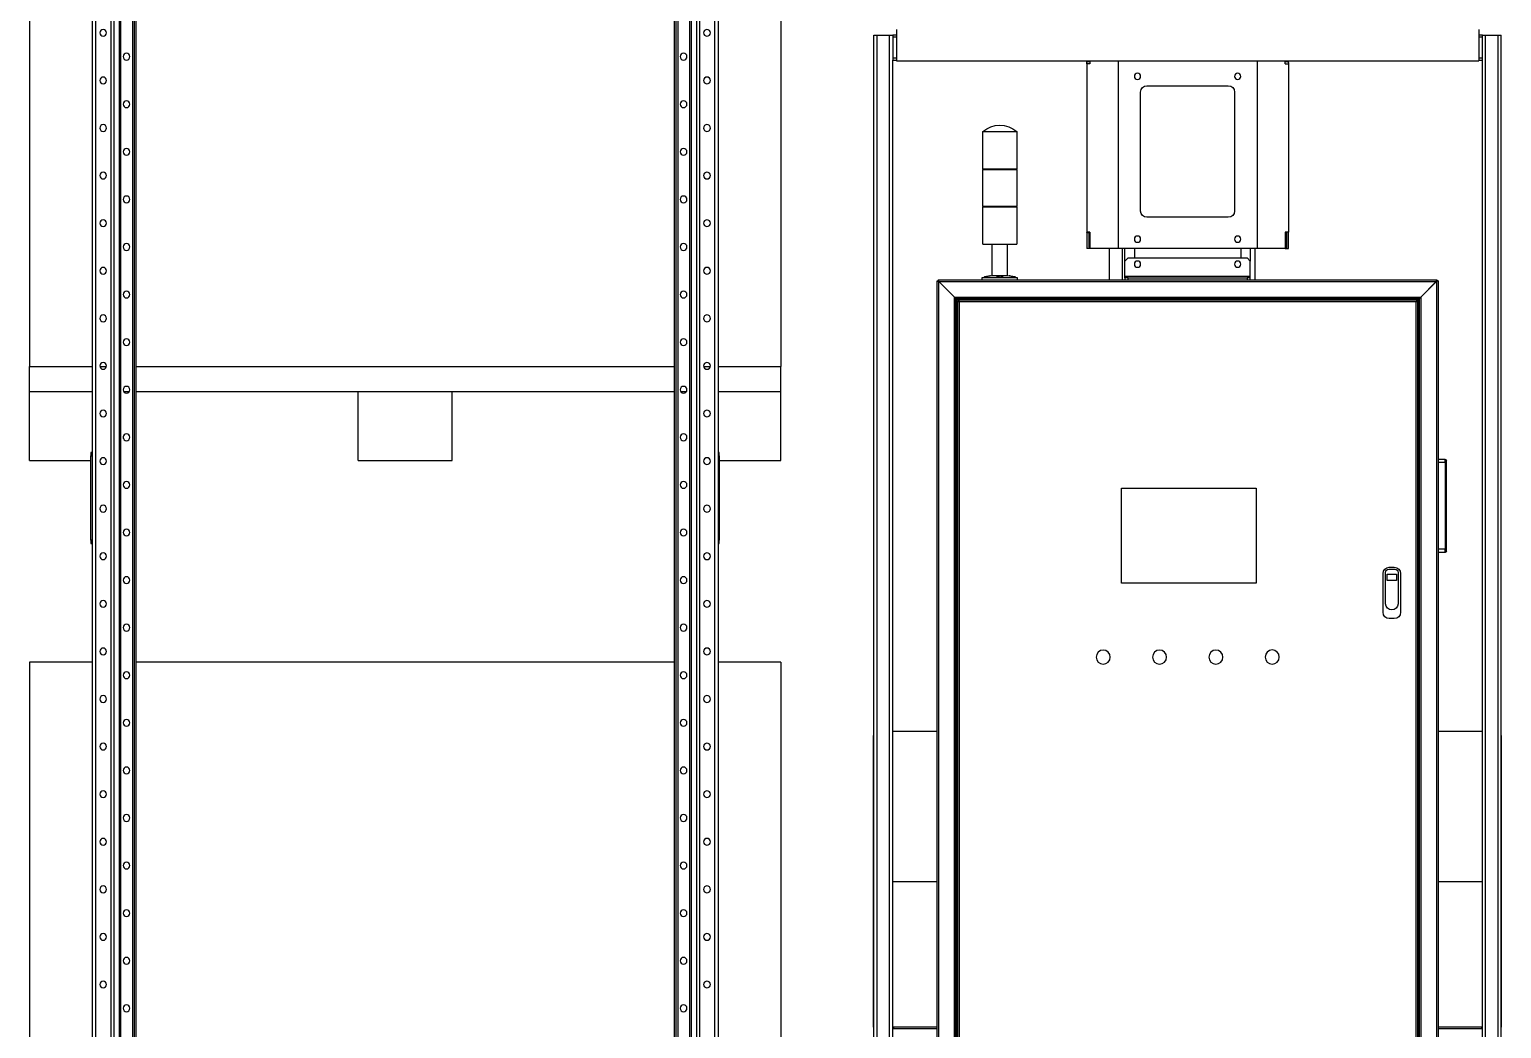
# Model space of a CAD drawing. Header units: millimetres. Extents: x 6622 to 532820, y 3370 to 359312.
# Drawn here: x 465150 to 467502, y 347620 to 349216 of the extents above; entities that cross this region are included whole.
import ezdxf

# ---------------------------------------------------------------- set-up
doc = ezdxf.new("R2010")
doc.units = ezdxf.units.MM

# ---------------------------------------------------------------- blocks, each defined once
blk = doc.blocks.new('A$C3E973D8C')
at = {"color": 2, "linetype": 'Continuous', "lineweight": 25}
for p, q in [((3530, 8624.1), (3530, 112.1)), ((3532.5, 8624.1), (3532.5, 112.1)), ((3535.5, 8624.1), (3535.5, 112.1)), ((3554.3, 8624.1), (3554.3, 112.1)), ((3556.9, 8624.1), (3556.9, 112.1)), ((3565.4, 8624.1), (3565.4, 112.1)), ((3570.1, 8624.1), (3570.1, 112.1)), ((3594.5, 8624.1), (3594.5, 112.1)), ((3600, 8624.1), (3600, 112.1)), ((2600, 5560.1), (2600, 112.1)), ((2605.5, 5560.1), (2605.5, 112.1)), ((2629.9, 5560.1), (2629.9, 112.1)), ((2634.6, 5560.1), (2634.6, 112.1)), ((2643.1, 5560.1), (2643.1, 112.1)), ((2645.7, 5560.1), (2645.7, 112.1)), ((2664.5, 5560.1), (2664.5, 112.1)), ((2667.5, 5560.1), (2667.5, 112.1)), ((2670, 5560.1), (2670, 112.1)), ((2500, 3629.1), (2500, 2429.1)), ((3700, 3629.1), (3700, 2429.1)), ((1385, 2967.5), (1385, 2917.5)), ((2315, 2967.5), (2315, 2917.5)), ((1349, 718.6), (1349, 2958.6)), ((1354, 2958.6), (1349, 2958.6)), ((1354, 718.6), (1354, 2958.6)), ((1374, 2958.6), (1354, 2958.6)), ((1374, 718.6), (1374, 2958.6)), ((1379, 2958.6), (1374, 2958.6)), ((1379, 2958.6), (1385, 2958.6)), ((1379, 2955.6), (1379, 2958.6)), ((1379, 2921.5), (1379, 2955.6)), ((1385, 2955.6), (1379, 2955.6)), ((2315, 2958.6), (2321, 2958.6)), ((2321, 2955.6), (2315, 2955.6)), ((2326, 2958.6), (2321, 2958.6)), ((2321, 2958.6), (2321, 2955.6)), ((2321, 2955.6), (2321, 2921.5)), ((2326, 718.6), (2326, 2958.6)), ((2346, 2958.6), (2326, 2958.6)), ((2346, 718.6), (2346, 2958.6)), ((2351, 2958.6), (2346, 2958.6)), ((2351, 718.6), (2351, 2958.6)), ((1379, 2921.5), (1385, 2921.5)), ((1379, 2918.6), (1379, 2921.5)), ((1379, 758.6), (1379, 2918.6)), ((1385, 2918.6), (1379, 2918.6)), ((2315, 2917.5), (1385, 2917.5)), ((1689, 2914.9), (1689, 2917.5)), ((1690.3, 2916), (1694, 2916)), ((1691.7, 2916), (1691.7, 2917.5)), ((1693, 2916), (1693, 2917.5)), ((1694, 2912.6), (1694, 2917.5)), ((1739, 2917.5), (1739, 2617.5)), ((1961, 2917.5), (1961, 2617.5)), ((2006, 2917.5), (2006, 2912.6)), ((2006, 2916), (2009.7, 2916)), ((2007, 2916), (2007, 2917.5)), ((2008.3, 2916), (2008.3, 2917.5)), ((2011, 2914.9), (2011, 2917.5)), ((2315, 2921.5), (2321, 2921.5)), ((2321, 2918.6), (2315, 2918.6)), ((2321, 2921.5), (2321, 2918.6)), ((2321, 758.6), (2321, 2918.6)), ((1689, 2914.9), (1689, 2912.6)), ((1689, 2912.6), (1689, 2644)), ((1694, 2912.6), (1689, 2912.6)), ((2006, 2912.6), (2011, 2912.6)), ((2011, 2912.6), (2011, 2914.9)), ((2011, 2912.6), (2011, 2644)), ((1915, 2877.5), (1785, 2877.5)), ((1775, 2867.5), (1775, 2677.5)), ((1925, 2677.5), (1925, 2867.5)), ((2123, 2804.6), (2123, 2745.1)), ((2177, 2804.6), (2123, 2804.6)), ((2177, 2745.1), (2177, 2804.6)), ((2177, 2745.1), (2123, 2745.1)), ((2123, 2744), (2123, 2685.1)), ((2177, 2744), (2123, 2744)), ((2123.5, 2745.1), (2123.5, 2744)), ((2176.5, 2744), (2176.5, 2745.1)), ((2177, 2685.1), (2177, 2744)), ((2177, 2685.1), (2123, 2685.1)), ((2123, 2684), (2123, 2624.5)), ((2177, 2684), (2123, 2684)), ((2123.5, 2685.1), (2123.5, 2684)), ((2176.5, 2684), (2176.5, 2685.1)), ((2177, 2624.5), (2177, 2684)), ((1785, 2667.5), (1915, 2667.5)), ((1689, 2644), (1694, 2644)), ((1689, 2617.5), (1689, 2644)), ((1691.7, 2617.5), (1691.7, 2644)), ((1693, 2617.5), (1693, 2644)), ((1694, 2644), (1694, 2617.7)), ((2006, 2644), (2011, 2644)), ((2006, 2644), (2006, 2617.5)), ((2007, 2642.2), (2007, 2644)), ((2007, 2619.6), (2007, 2642.2)), ((2008.3, 2643), (2008.3, 2644)), ((2011, 2643), (2008.3, 2643)), ((2011, 2643), (2011, 2644)), ((2011, 2643), (2011, 2617.5)), ((1691.7, 2617.5), (1689, 2617.5)), ((1693, 2617.5), (1691.7, 2617.5)), ((1694.3, 2617.5), (1693, 2617.5)), ((1694.3, 2617.5), (1739, 2617.5)), ((1739, 2617.5), (1961, 2617.5)), ((1742, 2567.6), (1742, 2617.5)), ((1750, 2617.5), (1750, 2597.6)), ((1765, 2617.5), (1765, 2602.5)), ((1935, 2617.5), (1935, 2602.5)), ((1950, 2597.6), (1950, 2617.5)), ((1954, 2567.6), (1954, 2617.5)), ((1961, 2617.5), (2006, 2617.5)), ((1975, 2567.6), (1975, 2617.5)), ((2005.7, 2617.5), (2011, 2617.5)), ((2177, 2624.5), (2123, 2624.5)), ((2138, 2624.5), (2138, 2574.6)), ((2162, 2574.6), (2162, 2624.5)), ((1755, 2602.5), (1750, 2597.6)), ((1750, 2573.6), (1750, 2597.6)), ((1945, 2602.5), (1755, 2602.5)), ((1950, 2597.6), (1945, 2602.5)), ((1950, 2573.6), (1950, 2597.6)), ((1450, 2565.9), (1450, 769.2)), ((1450, 2565.9), (1451.5, 2565.9)), ((1451.7, 2567.6), (1451.7, 2566)), ((2248.3, 2567.6), (1451.7, 2567.6)), ((1452.7, 2565), (1452.5, 2565)), ((1452.5, 2565), (1452.5, 2564.9)), ((1452.5, 2564.9), (1452.5, 770.2)), ((1452.5, 2564.9), (1477.5, 2539.9)), ((1477.7, 2540), (1452.7, 2565)), ((2247.3, 2565), (1452.7, 2565)), ((1950, 2573.6), (1750, 2573.6)), ((1750, 2570.6), (1750, 2573.6)), ((1750, 2567.6), (1750, 2570.6)), ((1750, 2570.6), (1755, 2570.6)), ((1755, 2570.6), (1755, 2567.6)), ((1945, 2570.6), (1755, 2570.6)), ((1945, 2567.6), (1945, 2570.6)), ((1945, 2570.6), (1950, 2570.6)), ((1950, 2570.6), (1950, 2573.6)), ((1950, 2570.6), (1950, 2567.6)), ((2125.1, 2572.1), (2122, 2571.5)), ((2122, 2571.5), (2122, 2567.6)), ((2178, 2571.5), (2122, 2571.5)), ((2138, 2574.6), (2134.9, 2574)), ((2162, 2574.6), (2138, 2574.6)), ((2165.1, 2574), (2162, 2574.6)), ((2178, 2571.5), (2174.9, 2572.1)), ((2178, 2567.6), (2178, 2571.5)), ((2247.3, 2565), (2222.3, 2540)), ((2222.5, 2539.9), (2247.5, 2564.9)), ((2247.5, 2565), (2247.3, 2565)), ((2247.5, 2564.9), (2247.5, 2565)), ((2247.5, 770.2), (2247.5, 2564.9)), ((2248.3, 2567.6), (2248.3, 2566)), ((2250, 2565.9), (2248.5, 2565.9)), ((2250, 769.2), (2250, 2565.9)), ((1477.5, 2539.9), (1477.5, 795.2)), ((2222.3, 2540), (1477.7, 2540)), ((2222.5, 795.2), (2222.5, 2539.9)), ((1480, 2537.4), (1480, 797.7)), ((2211.8, 2537.6), (1480.2, 2537.6)), ((1481, 2536.4), (1481, 798.7)), ((1481, 2536.4), (1484.8, 2532.5)), ((1484, 2533.7), (1481.2, 2536.5)), ((2210.3, 2536.5), (1481.2, 2536.5)), ((1482.3, 2533.4), (1483.8, 2533.4)), ((1482.3, 801.7), (1482.3, 2533.4)), ((1484, 2535.1), (1484, 2533.5)), ((1484, 2535.1), (2211.8, 2535.1)), ((1484.8, 802.6), (1484.8, 2532.5)), ((1484.8, 2532.5), (2214.8, 2532.5)), ((2210.3, 2537.6), (2210.3, 2535.1)), ((2219.8, 2537.6), (2211.8, 2537.6)), ((2211.8, 2535.1), (2215.6, 2535.1)), ((2213.3, 2535.1), (2213.3, 2537.6)), ((2218.8, 2536.5), (2213.3, 2536.5)), ((2214.8, 2532.5), (2214.8, 802.6)), ((2215.3, 2533), (2215.2, 2533)), ((2215.3, 2533), (2215.3, 2533.3)), ((2215.3, 2532.9), (2215.3, 2533)), ((2215.3, 2533), (2215.5, 2533)), ((2215.6, 2535.1), (2215.6, 2533.5)), ((2218.8, 2536.5), (2215.7, 2533.4)), ((2217.3, 2533.4), (2215.8, 2533.4)), ((2216, 2533.4), (2219, 2536.4)), ((2217.3, 2533.4), (2217.3, 801.7)), ((2219, 798.7), (2219, 2536.4)), ((2220, 797.7), (2220, 2537.4)), ((2500, 2389.1), (2500, 2429.1)), ((2600, 2429.1), (2500, 2429.1)), ((2623, 2429.1), (2612.4, 2429.1)), ((3530, 2429.1), (2670, 2429.1)), ((3587.6, 2429.1), (3577, 2429.1)), ((3700, 2429.1), (3600, 2429.1)), ((3700, 2389.1), (3700, 2429.1)), ((2600, 2389.1), (2500, 2389.1)), ((2500, 2279.1), (2500, 2389.1)), ((2659.6, 2389.1), (2650.6, 2389.1)), ((3530, 2389.1), (2670, 2389.1)), ((3025, 2279.1), (3025, 2389.1)), ((3175, 2389.1), (3025, 2389.1)), ((3175, 2279.1), (3175, 2389.1)), ((3549.4, 2389.1), (3540.4, 2389.1)), ((3700, 2389.1), (3600, 2389.1)), ((3700, 2279.1), (3700, 2389.1)), ((2650, 2314.3), (2650, 2317.9)), ((3550, 2314.3), (3550, 2317.9)), ((2598, 2291.6), (2600, 2291.6)), ((2598, 2286.6), (2598, 2291.6)), ((2598, 2286.6), (2598, 2151.6)), ((2600, 2286.6), (2598, 2286.6)), ((3600, 2291.6), (3602, 2291.6)), ((3602, 2286.6), (3600, 2286.6)), ((3602, 2291.6), (3602, 2286.6)), ((3602, 2151.6), (3602, 2286.6)), ((1436.5, 2134.3), (1436.5, 2278.8)), ((1438.5, 2280.8), (1450, 2280.8)), ((1438.5, 2275.8), (1450, 2275.8)), ((1438.5, 2275.8), (1438.5, 2137.3)), ((2598, 2279.1), (2500, 2279.1)), ((3175, 2279.1), (3025, 2279.1)), ((3700, 2279.1), (3602, 2279.1)), ((1740.4, 2235.1), (1740.4, 2083)), ((1955.4, 2235.1), (1740.4, 2235.1)), ((1955.4, 2083), (1955.4, 2235.1)), ((2598, 2151.6), (2600, 2151.6)), ((2598, 2146.6), (2598, 2151.6)), ((2600, 2146.6), (2598, 2146.6)), ((3600, 2151.6), (3602, 2151.6)), ((3602, 2146.6), (3600, 2146.6)), ((3602, 2151.6), (3602, 2146.6)), ((1438.5, 2137.3), (1450, 2137.3)), ((1438.5, 2132.3), (1450, 2132.3)), ((1509.8, 2098.6), (1509.8, 2036.6)), ((1513.8, 2100.3), (1513.8, 2050.3)), ((1516.3, 2097.6), (1516.3, 2087.6)), ((1531.3, 2097.6), (1516.3, 2097.6)), ((1528.8, 2105.3), (1518.8, 2105.3)), ((1527.8, 2108.6), (1519.8, 2108.6)), ((1531.3, 2087.6), (1531.3, 2097.6)), ((1533.8, 2050.3), (1533.8, 2100.3)), ((1537.8, 2036.6), (1537.8, 2098.6)), ((1516.3, 2087.6), (1531.3, 2087.6)), ((1740.4, 2083), (1955.4, 2083)), ((1519.8, 2026.6), (1527.8, 2026.6)), ((2500, 1957.1), (2500, 757.1)), ((2500, 1957.1), (2600, 1957.1)), ((2670, 1957.1), (3530, 1957.1)), ((3600, 1957.1), (3700, 1957.1)), ((3700, 1957.1), (3700, 757.1)), ((1349, 1840), (1348.5, 1840)), ((1348.5, 1606), (1348.5, 1840)), ((1450, 1846.5), (1379, 1846.5)), ((2321, 1846.5), (2250, 1846.5)), ((2351.5, 1840), (2351, 1840)), ((2351.5, 1606), (2351.5, 1840)), ((1348.5, 1374.1), (1348.5, 1606)), ((1348.5, 1606), (1349, 1606)), ((1379, 1606), (1450, 1606)), ((2250, 1606), (2321, 1606)), ((2351, 1606), (2351.5, 1606)), ((2351.5, 1374.1), (2351.5, 1606)), ((1348.5, 1374.1), (1349, 1374.1)), ((1379, 1374.1), (1450, 1374.1)), ((1379, 1372.1), (1380, 1372.1)), ((1380, 1372.1), (1380, 1374.1)), ((1450, 1372.1), (1380, 1372.1)), ((2250, 1374.1), (2321, 1374.1)), ((2320, 1372.1), (2250, 1372.1)), ((2320, 1374.1), (2320, 1372.1)), ((2321, 1372.1), (2320, 1372.1)), ((2351, 1374.1), (2351.5, 1374.1))]:
    blk.add_line(p, q, dxfattribs=at)
at = {"color": 2, "linetype": 'Continuous', "lineweight": 25, "flags": 128}
for points in [[(1450, 2565.9), (1450, 2565.9), (1450.2, 2565.8), (1450.3, 2565.7), (1450.6, 2565.6), (1450.9, 2565.5), (1451.2, 2565.4), (1451.6, 2565.2), (1452.1, 2565), (1452.5, 2564.9)], [(1451.5, 2565.9), (1451.5, 2565.9), (1451.6, 2565.8), (1451.6, 2565.7), (1451.7, 2565.6), (1451.9, 2565.5), (1452, 2565.4), (1452.2, 2565.2), (1452.3, 2565), (1452.5, 2564.9)], [(1451.5, 2565.9), (1451.5, 2565.9), (1451.6, 2565.8), (1451.7, 2565.7), (1451.8, 2565.6), (1451.9, 2565.5), (1452.1, 2565.4), (1452.3, 2565.2), (1452.5, 2565)], [(1452.7, 2565), (1452.5, 2565.5), (1452.3, 2565.9), (1452.2, 2566.3), (1452, 2566.7), (1451.9, 2567), (1451.8, 2567.2), (1451.7, 2567.4), (1451.7, 2567.5), (1451.7, 2567.6)], [(1452.7, 2565), (1452.5, 2565.2), (1452.3, 2565.4), (1452.2, 2565.5), (1452, 2565.7), (1451.9, 2565.8), (1451.8, 2565.9), (1451.7, 2566), (1451.7, 2566), (1451.7, 2566)], [(1452.5, 2565), (1452.3, 2565.2), (1452.2, 2565.4), (1452, 2565.6), (1451.9, 2565.8), (1451.8, 2565.9), (1451.7, 2566), (1451.7, 2566), (1451.7, 2566)], [(2248.3, 2567.6), (2248.3, 2567.5), (2248.2, 2567.4), (2248.2, 2567.1), (2248, 2566.8), (2247.9, 2566.4), (2247.7, 2566), (2247.5, 2565.5), (2247.3, 2565)], [(2248.3, 2566), (2248.3, 2566), (2248.2, 2566), (2248.2, 2565.9), (2248, 2565.8), (2247.9, 2565.6), (2247.7, 2565.4), (2247.5, 2565.2), (2247.3, 2565)], [(2248.3, 2566), (2248.3, 2566), (2248.3, 2566), (2248.2, 2565.9), (2248.1, 2565.8), (2248, 2565.7), (2247.9, 2565.5), (2247.8, 2565.4), (2247.6, 2565.2), (2247.5, 2565)], [(2247.5, 2564.9), (2247.9, 2565), (2248.4, 2565.2), (2248.8, 2565.4), (2249.1, 2565.5), (2249.4, 2565.6), (2249.7, 2565.7), (2249.8, 2565.8), (2250, 2565.9), (2250, 2565.9)], [(2247.5, 2564.9), (2247.7, 2565), (2247.8, 2565.2), (2248, 2565.4), (2248.1, 2565.5), (2248.3, 2565.6), (2248.4, 2565.7), (2248.4, 2565.8), (2248.5, 2565.9), (2248.5, 2565.9)], [(2247.5, 2565), (2247.7, 2565.2), (2247.9, 2565.4), (2248.1, 2565.5), (2248.2, 2565.6), (2248.3, 2565.7), (2248.4, 2565.8), (2248.5, 2565.9), (2248.5, 2565.9)], [(1477.5, 2539.9), (1478, 2539.4), (1478.5, 2538.9), (1478.9, 2538.5), (1479.3, 2538.1), (1479.6, 2537.8), (1479.8, 2537.6), (1480, 2537.4), (1480, 2537.4)], [(1480.2, 2537.6), (1480.1, 2537.6), (1480, 2537.7), (1479.8, 2538), (1479.4, 2538.3), (1479.1, 2538.7), (1478.6, 2539.1), (1478.2, 2539.6), (1477.7, 2540)], [(2222.3, 2540), (2221.8, 2539.6), (2221.4, 2539.1), (2220.9, 2538.7), (2220.6, 2538.3), (2220.2, 2538), (2220, 2537.7), (2219.9, 2537.6), (2219.8, 2537.6)], [(2220, 2537.4), (2220, 2537.4), (2220.2, 2537.5), (2220.3, 2537.7), (2220.6, 2538), (2220.9, 2538.3), (2221.3, 2538.6), (2221.6, 2539), (2222.1, 2539.4), (2222.5, 2539.9)], [(1480, 2537.4), (1480, 2537.4), (1480.1, 2537.3), (1480.2, 2537.2), (1480.3, 2537.1), (1480.4, 2536.9), (1480.6, 2536.8), (1480.8, 2536.6), (1481, 2536.4)], [(1481.2, 2536.5), (1481, 2536.7), (1480.8, 2536.9), (1480.6, 2537.1), (1480.5, 2537.3), (1480.3, 2537.4), (1480.3, 2537.5), (1480.2, 2537.5), (1480.2, 2537.6)], [(1484.8, 2532.5), (1484.3, 2532.7), (1483.9, 2532.9), (1483.4, 2533), (1483.1, 2533.1), (1482.7, 2533.2), (1482.5, 2533.3), (1482.4, 2533.4), (1482.3, 2533.4)], [(1484.8, 2532.5), (1484.6, 2532.7), (1484.4, 2532.9), (1484.3, 2533), (1484.1, 2533.1), (1484, 2533.2), (1483.9, 2533.3), (1483.8, 2533.4), (1483.8, 2533.4)], [(1484, 2535.1), (1484, 2535), (1484, 2534.9), (1484.1, 2534.7), (1484.2, 2534.5), (1484.3, 2534.2), (1484.4, 2533.8), (1484.5, 2533.4), (1484.7, 2533), (1484.8, 2532.5)], [(1484, 2533.5), (1484, 2533.5), (1484, 2533.5), (1484.1, 2533.4), (1484.2, 2533.3), (1484.3, 2533.2), (1484.4, 2533), (1484.5, 2532.9), (1484.7, 2532.7), (1484.8, 2532.5)], [(2214.8, 2532.5), (2215, 2533), (2215.1, 2533.4), (2215.2, 2533.8), (2215.4, 2534.2), (2215.5, 2534.5), (2215.5, 2534.7), (2215.6, 2534.9), (2215.6, 2535), (2215.6, 2535.1)], [(2217.3, 2533.4), (2217.3, 2533.4), (2217.1, 2533.3), (2216.9, 2533.2), (2216.6, 2533.1), (2216.2, 2533), (2215.8, 2532.9), (2215.3, 2532.7), (2214.8, 2532.5)], [(2215.6, 2533.5), (2215.6, 2533.5), (2215.6, 2533.5)], [(2215.8, 2533.4), (2215.8, 2533.4), (2215.7, 2533.3)], [(2219.8, 2537.6), (2219.8, 2537.5), (2219.7, 2537.5), (2219.7, 2537.4), (2219.5, 2537.3), (2219.4, 2537.1), (2219.2, 2536.9), (2219, 2536.7), (2218.8, 2536.5)], [(2219, 2536.4), (2219.2, 2536.6), (2219.4, 2536.8), (2219.6, 2536.9), (2219.7, 2537.1), (2219.8, 2537.2), (2219.9, 2537.3), (2220, 2537.4), (2220, 2537.4)]]:
    blk.add_lwpolyline(points, dxfattribs=at)
at = {"color": 2, "linetype": 'Continuous', "lineweight": 25}
for centre, radius in [((2617.7, 2962.1), 5.4), ((3582.3, 2962.1), 5.4), ((2655.1, 2924.1), 5.4), ((3544.9, 2924.1), 5.4), ((1770, 2892.6), 5), ((1930, 2892.6), 5), ((2617.7, 2886.1), 5.4), ((3582.3, 2886.1), 5.4), ((2655.1, 2848.1), 5.4), ((3544.9, 2848.1), 5.4), ((2617.7, 2810.1), 5.4), ((3582.3, 2810.1), 5.4), ((2655.1, 2772.1), 5.4), ((3544.9, 2772.1), 5.4), ((2617.7, 2734.1), 5.4), ((3582.3, 2734.1), 5.4), ((2655.1, 2696.1), 5.4), ((3544.9, 2696.1), 5.4), ((2617.7, 2658.1), 5.4), ((3582.3, 2658.1), 5.4), ((1770, 2632.6), 5), ((1930, 2632.6), 5), ((2655.1, 2620.1), 5.4), ((3544.9, 2620.1), 5.4), ((1770, 2592.6), 5), ((1930, 2592.6), 5), ((2617.7, 2582.1), 5.4), ((3582.3, 2582.1), 5.4), ((2655.1, 2544.1), 5.4), ((3544.9, 2544.1), 5.4), ((2617.7, 2506.1), 5.4), ((3582.3, 2506.1), 5.4), ((2655.1, 2468.1), 5.4), ((3544.9, 2468.1), 5.4), ((2617.7, 2430.1), 5.4), ((3582.3, 2430.1), 5.4), ((2655.1, 2392.1), 5.4), ((3544.9, 2392.1), 5.4), ((2617.7, 2354.1), 5.4), ((3582.3, 2354.1), 5.4), ((2655.1, 2316.1), 5.4), ((3544.9, 2316.1), 5.4), ((2617.7, 2278.1), 5.4), ((3582.3, 2278.1), 5.4), ((2655.1, 2240.1), 5.4), ((3544.9, 2240.1), 5.4), ((2617.7, 2202.1), 5.4), ((3582.3, 2202.1), 5.4), ((2655.1, 2164.1), 5.4), ((3544.9, 2164.1), 5.4), ((2617.7, 2126.1), 5.4), ((3582.3, 2126.1), 5.4), ((2655.1, 2088.1), 5.4), ((3544.9, 2088.1), 5.4), ((2617.7, 2050.1), 5.4), ((3582.3, 2050.1), 5.4), ((2655.1, 2012.1), 5.4), ((3544.9, 2012.1), 5.4), ((1714.8, 1965.1), 11.3), ((1804.8, 1965.1), 11.2), ((1894.8, 1965.1), 11.2), ((1984.8, 1965.1), 11.2), ((2617.7, 1974.1), 5.4), ((3582.3, 1974.1), 5.4), ((2655.1, 1936.1), 5.4), ((3544.9, 1936.1), 5.4), ((2617.7, 1898.1), 5.4), ((3582.3, 1898.1), 5.4), ((2655.1, 1860.1), 5.4), ((3544.9, 1860.1), 5.4), ((2617.7, 1822.1), 5.4), ((3582.3, 1822.1), 5.4), ((2655.1, 1784.1), 5.4), ((3544.9, 1784.1), 5.4), ((2617.7, 1746.1), 5.4), ((3582.3, 1746.1), 5.4), ((2655.1, 1708.1), 5.4), ((3544.9, 1708.1), 5.4), ((2617.7, 1670.1), 5.4), ((3582.3, 1670.1), 5.4), ((2655.1, 1632.1), 5.4), ((3544.9, 1632.1), 5.4), ((2617.7, 1594.1), 5.4), ((3582.3, 1594.1), 5.4), ((2655.1, 1556.1), 5.4), ((3544.9, 1556.1), 5.4), ((2617.7, 1518.1), 5.4), ((3582.3, 1518.1), 5.4), ((2655.1, 1480.1), 5.4), ((3544.9, 1480.1), 5.4), ((2617.7, 1442.1), 5.4), ((3582.3, 1442.1), 5.4), ((2655.1, 1404.1), 5.4), ((3544.9, 1404.1), 5.4)]:
    blk.add_circle(centre, radius, dxfattribs=at)
for centre, radius, start, end in [((1690.2, 2914.8), 1.25, 86.179, 175.6062), ((2009.8, 2914.8), 1.25, 4.3938, 93.821), ((1785, 2867.5), 10, 90, 180), ((1915, 2867.5), 10, 0, 90), ((2150, 2773.1), 41.5, 49.3537, 130.6463), ((1785, 2677.5), 10, 180, 270), ((1915, 2677.5), 10, 270, 0), ((2215.3, 2533), 0.5, 27.0874, 62.9126), ((1438.5, 2278.8), 2, 109.2189, 180), ((1438.5, 2134.3), 2, 180, 250.7811), ((1519.8, 2098.6), 10, 90, 180), ((1518.8, 2100.3), 5, 90, 180), ((1527.8, 2098.6), 10, 0, 90), ((1528.8, 2100.3), 5, 0, 90), ((1523.8, 2050.3), 10, 180, 270), ((1523.8, 2050.3), 10, 270, 0), ((1519.8, 2036.6), 10, 180, 270), ((1527.8, 2036.6), 10, 270, 0)]:
    blk.add_arc(centre, radius, start, end, dxfattribs=at)
for centre, major_axis, ratio, start_param, end_param in [((2008.3, 2642.2), (1.33, 0), 0.57735, 1.570796, 3.141593), ((2001.5, 2619.6), (5.5, 0), 0.57735, 5.59341, 6.283185), ((1437.7, 2275.8), (0, 5), 0.166667, 4.712389, 6.071638), ((1437.7, 2137.3), (0, 5), 0.166667, 3.35314, 4.712389)]:
    blk.add_ellipse(centre, major_axis=major_axis, ratio=ratio, start_param=start_param, end_param=end_param, dxfattribs=at)
for points, knots in [([(2125.1, 2572.1), (2125.1, 2572.1), (2125, 2572.1), (2125.6, 2572.2), (2126.7, 2572.4), (2128.2, 2572.6), (2129.9, 2572.9), (2131.6, 2573.2), (2133.1, 2573.5), (2134.3, 2573.8), (2134.9, 2574), (2134.9, 2574), (2134.9, 2574)], [0, 0, 0, 0, 0.064564, 0.169897, 0.275612, 0.382277, 0.490246, 0.599529, 0.709652, 0.819538, 0.927656, 1, 1, 1, 1]), ([(2146.4, 2573.6), (2146, 2573.5), (2145.3, 2573.3), (2144.9, 2573), (2145.1, 2572.7), (2145.8, 2572.4), (2147, 2572.2), (2148.6, 2572.1), (2150.2, 2572.1), (2151.9, 2572.2), (2153.3, 2572.3), (2154.4, 2572.5), (2155, 2572.8), (2155, 2573.1), (2154.5, 2573.4), (2153.4, 2573.7), (2151.9, 2573.9), (2150.3, 2574), (2148.6, 2574), (2147.3, 2573.8), (2146.6, 2573.7), (2146.4, 2573.6)], [0, 0, 0, 0, 0.054816, 0.109617, 0.164691, 0.219513, 0.273724, 0.32724, 0.3802, 0.432871, 0.485581, 0.538641, 0.592288, 0.646617, 0.70151, 0.756574, 0.811124, 0.864433, 0.916447, 0.968203, 1, 1, 1, 1]), ([(2165.1, 2574), (2165.1, 2574), (2165, 2574), (2165.6, 2573.8), (2166.7, 2573.6), (2168.1, 2573.3), (2169.8, 2573), (2171.5, 2572.7), (2173.1, 2572.4), (2174.2, 2572.2), (2174.9, 2572.1), (2174.9, 2572.1), (2174.9, 2572.1)], [0, 0, 0, 0, 0.062491, 0.165902, 0.270776, 0.378341, 0.487934, 0.598118, 0.707677, 0.815959, 0.922871, 1, 1, 1, 1]), ([(1438.5, 2280.8), (1438.5, 2280.8), (1438.3, 2280.8), (1438.1, 2280.7), (1437.8, 2280.7)], [0, 0, 0, 0, 0.0113767, 1, 1, 1, 1]), ([(1437.8, 2132.4), (1438.1, 2132.4), (1438.3, 2132.3), (1438.5, 2132.3), (1438.5, 2132.3)], [0, 0, 0, 0, 0.988624, 1, 1, 1, 1])]:
    blk.add_open_spline(points, degree=3, knots=knots, dxfattribs=at)

msp = doc.modelspace()

# ---------------------------------------------------------------- block references
at = {"extrusion": (0, 0, -1), "zscale": -1}
msp.add_blockref('A$C3E973D8C', (-468850, 346248.121), dxfattribs=at)

doc.saveas('drawing.dxf')
